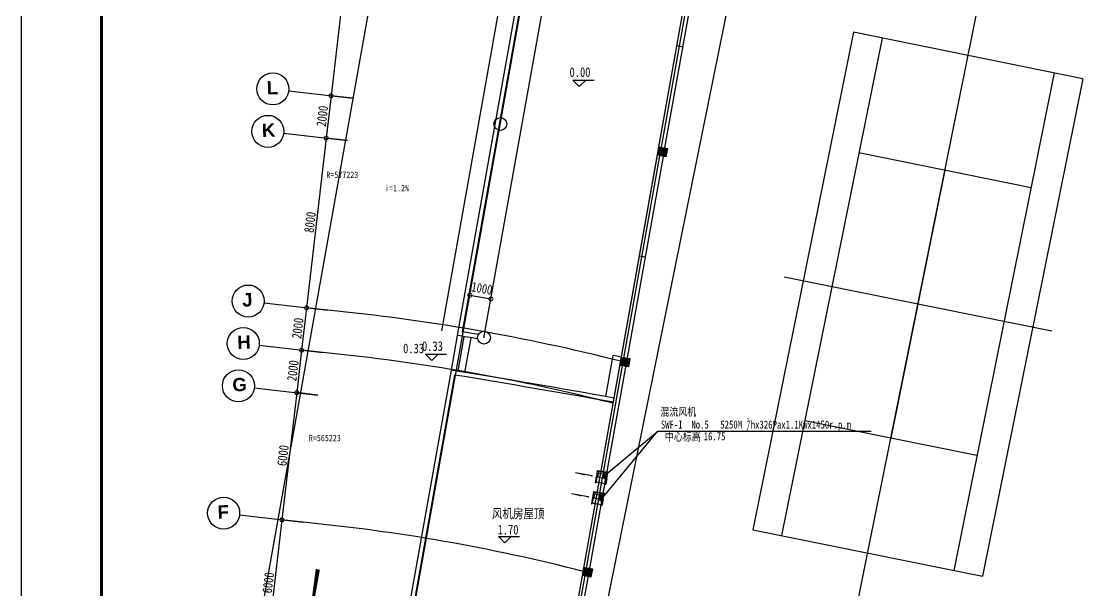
# Model space of a CAD drawing. Extents: x 24221263 to 48466785, y 43033036 to 86624613.
# Drawn here: x 24221263 to 24271526, y 43108279 to 43134933 of the extents above; entities that cross this region are included whole.
import ezdxf

# ---------------------------------------------------------------- set-up
doc = ezdxf.new("R2010")
doc.units = 0
doc.header["$MEASUREMENT"] = 0
doc.linetypes.add('DASHDOT', pattern=[1, 0.5, -0.25, 0, -0.25])
doc.layers.get('0').update_dxf_attribs({"linetype": 'CONTINUOUS'})
doc.layers.get('DEFPOINTS').update_dxf_attribs({"linetype": 'CONTINUOUS'})
for name, color, linetype in [('AC-FK', 4, 'CONTINUOUS'), ('AC-W', 7, 'CONTINUOUS'), ('FRAME', 7, 'CONTINUOUS'), ('场地', 5, 'CONTINUOUS'), ('楼控', 1, 'CONTINUOUS')]:
    doc.layers.add(name, color=color, linetype=linetype)
doc.styles.add('Q1', font='SimSun.ttf', dxfattribs={"width": 0.8, "height": 450})
doc.styles.add('Q200', font='SimSun.ttf', dxfattribs={"width": 0.8, "height": 450})
doc.styles.add('T-SG-01$0$Arial', font='ARIALBD.TTF')
doc.dimstyles.new('Q2', dxfattribs={"dimscale": 150, "dimtxt": 2.5, "dimasz": 2.5, "dimexe": 0, "dimexo": 0, "dimgap": 0.5, "dimtad": 1, "dimdec": 4, "dimdsep": 46, "dimtxsty": 'Q200', "dimblk1": 'DOTSMALL', "dimblk2": 'DOTSMALL', "dimsah": 1, "dimcen": 2.5, "dimadec": 0, "dimazin": 0, "dimtfac": 1, "dimtdec": 3, "dimtmove": 2, "dimatfit": 3, "dimldrblk": 'DOTSMALL', "dimfxl": 1, "dimtolj": 1, "dimtzin": 10, "dimarcsym": 0})

# ---------------------------------------------------------------- blocks, each defined once
blk = doc.blocks.new('_DOTSMALL')
at = {"color": 0, "linetype": 'ByBlock', "const_width": 0.5}
blk.add_lwpolyline([(-0.0625, 0, 1), (0.0625, 0, 1)], format="xyb", close=True, dxfattribs=at)
blk = doc.blocks.new('*D133')
at = {"color": 0, "linetype": 'ByBlock'}
for p, q in [((24236920, 43141390), (24235768, 43131456)), ((24237913, 43141275), (24236920, 43141390)), ((24236761, 43131341), (24235768, 43131456))]:
    blk.add_line(p, q, dxfattribs=at)
at = {"layer": 'DEFPOINTS', "color": 0, "linetype": 'ByBlock'}
for p in [(24237913, 43141275), (24235768, 43131456), (24236761, 43131341)]:
    blk.add_point(p, dxfattribs=at)
at = {"color": 0, "linetype": 'ByBlock', "xscale": 375, "yscale": 375, "zscale": 375}
for p, rotation in [((24236920, 43141390), 83.38686714512491), ((24235768, 43131456), 263.3868671451249)]:
    blk.add_blockref('_DOTSMALL', p, dxfattribs=dict(at, rotation=rotation))
at = {"color": 0, "linetype": 'ByBlock', "insert": (24236046, 43136458), "char_height": 450, "attachment_point": 5, "rotation": 83.3869, "style": 'Q200'}
blk.add_mtext('\\A1;10000', dxfattribs=at)
blk = doc.blocks.new('*D134')
at = {"color": 0, "linetype": 'ByBlock'}
for p, q in [((24235768, 43131456), (24235538, 43129470)), ((24236761, 43131341), (24235768, 43131456)), ((24236531, 43129355), (24235538, 43129470))]:
    blk.add_line(p, q, dxfattribs=at)
at = {"layer": 'DEFPOINTS', "color": 0, "linetype": 'ByBlock'}
for p in [(24236761, 43131341), (24235538, 43129470), (24236531, 43129355)]:
    blk.add_point(p, dxfattribs=at)
at = {"color": 0, "linetype": 'ByBlock', "xscale": 375, "yscale": 375, "zscale": 375}
for p, rotation in [((24235768, 43131456), 83.38489562033357), ((24235538, 43129470), 263.3848956203336)]:
    blk.add_blockref('_DOTSMALL', p, dxfattribs=dict(at, rotation=rotation))
at = {"color": 0, "linetype": 'ByBlock', "insert": (24235355, 43130498), "char_height": 450, "attachment_point": 5, "rotation": 83.3849, "style": 'Q200'}
blk.add_mtext('\\A1;2000', dxfattribs=at)
blk = doc.blocks.new('*D135')
at = {"color": 0, "linetype": 'ByBlock'}
for p, q in [((24235538, 43129470), (24234616, 43121523)), ((24236531, 43129355), (24235538, 43129470)), ((24235610, 43121408), (24234616, 43121523))]:
    blk.add_line(p, q, dxfattribs=at)
at = {"layer": 'DEFPOINTS', "color": 0, "linetype": 'ByBlock'}
for p in [(24236531, 43129355), (24234616, 43121523), (24235610, 43121408)]:
    blk.add_point(p, dxfattribs=at)
at = {"color": 0, "linetype": 'ByBlock', "xscale": 375, "yscale": 375, "zscale": 375}
for p, rotation in [((24235538, 43129470), 83.38797624756806), ((24234616, 43121523), 263.3879762475681)]:
    blk.add_blockref('_DOTSMALL', p, dxfattribs=dict(at, rotation=rotation))
at = {"color": 0, "linetype": 'ByBlock', "insert": (24234779, 43125531), "char_height": 450, "attachment_point": 5, "rotation": 83.388, "style": 'Q200'}
blk.add_mtext('\\A1;8000', dxfattribs=at)
blk = doc.blocks.new('*D136')
at = {"color": 0, "linetype": 'ByBlock'}
for p, q in [((24234616, 43121523), (24234386, 43119536)), ((24235610, 43121408), (24234616, 43121523)), ((24235379, 43119421), (24234386, 43119536))]:
    blk.add_line(p, q, dxfattribs=at)
at = {"layer": 'DEFPOINTS', "color": 0, "linetype": 'ByBlock'}
for p in [(24235610, 43121408), (24234386, 43119536), (24235379, 43119421)]:
    blk.add_point(p, dxfattribs=at)
at = {"color": 0, "linetype": 'ByBlock', "xscale": 375, "yscale": 375, "zscale": 375}
for p, rotation in [((24234616, 43121523), 83.38331441852743), ((24234386, 43119536), 263.3833144185274)]:
    blk.add_blockref('_DOTSMALL', p, dxfattribs=dict(at, rotation=rotation))
at = {"color": 0, "linetype": 'ByBlock', "insert": (24234203, 43120564), "char_height": 450, "attachment_point": 5, "rotation": 83.3833, "style": 'Q200'}
blk.add_mtext('\\A1;2000', dxfattribs=at)
blk = doc.blocks.new('*D137')
at = {"color": 0, "linetype": 'ByBlock'}
for p, q in [((24234386, 43119536), (24234156, 43117550)), ((24235379, 43119421), (24234386, 43119536)), ((24235149, 43117434), (24234156, 43117550))]:
    blk.add_line(p, q, dxfattribs=at)
at = {"layer": 'DEFPOINTS', "color": 0, "linetype": 'ByBlock'}
for p in [(24235379, 43119421), (24234156, 43117550), (24235149, 43117434)]:
    blk.add_point(p, dxfattribs=at)
at = {"color": 0, "linetype": 'ByBlock', "xscale": 375, "yscale": 375, "zscale": 375}
for p, rotation in [((24234386, 43119536), 83.38551375160773), ((24234156, 43117550), 263.3855137516077)]:
    blk.add_blockref('_DOTSMALL', p, dxfattribs=dict(at, rotation=rotation))
at = {"color": 0, "linetype": 'ByBlock', "insert": (24233973, 43118577), "char_height": 450, "attachment_point": 5, "rotation": 83.3855, "style": 'Q200'}
blk.add_mtext('\\A1;2000', dxfattribs=at)
blk = doc.blocks.new('*D138')
at = {"color": 0, "linetype": 'ByBlock'}
for p, q in [((24234156, 43117550), (24233465, 43111589)), ((24235149, 43117434), (24234156, 43117550)), ((24234458, 43111474), (24233465, 43111589))]:
    blk.add_line(p, q, dxfattribs=at)
at = {"layer": 'DEFPOINTS', "color": 0, "linetype": 'ByBlock'}
for p in [(24235149, 43117434), (24233465, 43111589), (24234458, 43111474)]:
    blk.add_point(p, dxfattribs=at)
at = {"color": 0, "linetype": 'ByBlock', "xscale": 375, "yscale": 375, "zscale": 375}
for p, rotation in [((24234156, 43117550), 83.38673745628788), ((24233465, 43111589), 263.3867374562878)]:
    blk.add_blockref('_DOTSMALL', p, dxfattribs=dict(at, rotation=rotation))
at = {"color": 0, "linetype": 'ByBlock', "insert": (24233512, 43114604), "char_height": 450, "attachment_point": 5, "rotation": 83.3867, "style": 'Q200'}
blk.add_mtext('\\A1;6000', dxfattribs=at)
blk = doc.blocks.new('*D139')
at = {"color": 0, "linetype": 'ByBlock'}
for p, q in [((24233465, 43111589), (24232774, 43105629)), ((24234458, 43111474), (24233465, 43111589)), ((24233767, 43105514), (24232774, 43105629))]:
    blk.add_line(p, q, dxfattribs=at)
at = {"layer": 'DEFPOINTS', "color": 0, "linetype": 'ByBlock'}
for p in [(24234458, 43111474), (24232774, 43105629), (24233767, 43105514)]:
    blk.add_point(p, dxfattribs=at)
at = {"color": 0, "linetype": 'ByBlock', "xscale": 375, "yscale": 375, "zscale": 375}
for p, rotation in [((24233465, 43111589), 83.38694707575284), ((24232774, 43105629), 263.3869470757529)]:
    blk.add_blockref('_DOTSMALL', p, dxfattribs=dict(at, rotation=rotation))
at = {"color": 0, "linetype": 'ByBlock', "insert": (24232821, 43108644), "char_height": 450, "attachment_point": 5, "rotation": 83.3869, "style": 'Q200'}
blk.add_mtext('\\A1;6000', dxfattribs=at)
blk = doc.blocks.new('*D147')
at = {"color": 0, "linetype": 'ByBlock'}
for p, q in [((24241943, 43120297), (24242266, 43122112)), ((24242266, 43122112), (24243251, 43121937)), ((24242927, 43120122), (24243251, 43121937))]:
    blk.add_line(p, q, dxfattribs=at)
at = {"layer": 'DEFPOINTS', "color": 0, "linetype": 'ByBlock'}
for p in [(24243251, 43121937), (24241943, 43120297), (24242927, 43120122)]:
    blk.add_point(p, dxfattribs=at)
at = {"color": 0, "linetype": 'ByBlock', "xscale": 375, "yscale": 375, "zscale": 375}
for p, rotation in [((24242266, 43122112), 169.8879804355611), ((24243251, 43121937), 349.8879804355611)]:
    blk.add_blockref('_DOTSMALL', p, dxfattribs=dict(at, rotation=rotation))
at = {"color": 0, "linetype": 'ByBlock', "insert": (24242831, 43122431), "char_height": 450, "attachment_point": 5, "rotation": 349.888, "style": 'Q200'}
blk.add_mtext('\\A1;1000', dxfattribs=at)
blk = doc.blocks.new('*X126')
at = {"color": 0, "linetype": 'Continuous'}
for p, q in [((612, 1156), (625, 1152)), ((612, 1130), (625, 1127)), ((612, 1104), (625, 1101)), ((612, 1078), (625, 1075)), ((612, 1052), (625, 1049))]:
    blk.add_line(p, q, dxfattribs=at)
blk = doc.blocks.new('*X125')
at = {"color": 0, "linetype": 'Continuous'}
for p, q in [((619, 1180), (633, 1176)), ((636, 1201), (649, 1198)), ((653, 1223), (666, 1219)), ((669, 1244), (682, 1241)), ((686, 1266), (699, 1262)), ((703, 1287), (715, 1284))]:
    blk.add_line(p, q, dxfattribs=at)
blk = doc.blocks.new('*X124')
at = {"color": 0, "linetype": 'Continuous'}
for p, q in [((619, 1180), (633, 1176)), ((636, 1201), (649, 1198)), ((653, 1223), (666, 1219)), ((669, 1244), (682, 1241)), ((686, 1266), (699, 1262)), ((703, 1287), (715, 1284))]:
    blk.add_line(p, q, dxfattribs=at)
blk = doc.blocks.new('*X123')
at = {"color": 0, "linetype": 'Continuous'}
for p, q in [((697, 1046), (693, 1061)), ((703, 1046), (701, 1053))]:
    blk.add_line(p, q, dxfattribs=at)
blk = doc.blocks.new('*X122')
at = {"color": 0, "linetype": 'Continuous'}
for p, q in [((693, 1217), (676, 1233)), ((693, 1181), (676, 1198)), ((693, 1146), (676, 1162)), ((693, 1111), (676, 1127)), ((693, 1075), (676, 1092))]:
    blk.add_line(p, q, dxfattribs=at)
blk = doc.blocks.new('*X127')
at = {"color": 0, "linetype": 'Continuous'}
for p, q in [((857, 1370), (851, 1376)), ((875, 1370), (858, 1387))]:
    blk.add_line(p, q, dxfattribs=at)
blk = doc.blocks.new('*X118')
at = {"color": 0}
for p, q in [((596, 1480), (623, 1507)), ((632, 1480), (658, 1507)), ((667, 1480), (693, 1507)), ((702, 1480), (729, 1507)), ((738, 1480), (764, 1507)), ((773, 1480), (799, 1507)), ((809, 1480), (835, 1507)), ((844, 1480), (870, 1507)), ((879, 1480), (906, 1507)), ((915, 1480), (941, 1507)), ((950, 1480), (976, 1507)), ((985, 1480), (1012, 1507)), ((1021, 1480), (1047, 1507)), ((1056, 1480), (1082, 1507)), ((1091, 1480), (1118, 1507)), ((1127, 1480), (1153, 1507)), ((1162, 1480), (1188, 1507)), ((1197, 1480), (1224, 1507)), ((1233, 1480), (1259, 1507)), ((1268, 1480), (1294, 1507)), ((1304, 1480), (1330, 1507)), ((1339, 1480), (1365, 1507)), ((1374, 1480), (1398, 1504))]:
    blk.add_line(p, q, dxfattribs=at)
blk = doc.blocks.new('*X119')
at = {"color": 0}
blk.add_line((605, 1534), (604, 1535), dxfattribs=at)
blk = doc.blocks.new('*X120')
at = {"color": 0}
blk.add_line((605, 1534), (604, 1535), dxfattribs=at)
blk = doc.blocks.new('*X121')
at = {"color": 0}
blk.add_line((605, 1534), (604, 1535), dxfattribs=at)
blk = doc.blocks.new('*X128')
at = {"color": 0, "linetype": 'Continuous'}
for p, q in [((912, 1563), (905, 1569)), ((912, 1545), (905, 1552)), ((912, 1527), (905, 1534)), ((912, 1510), (905, 1516)), ((925, 1479), (905, 1499)), ((939, 1482), (935, 1487)), ((953, 1487), (947, 1492)), ((966, 1491), (961, 1497)), ((979, 1496), (974, 1501)), ((993, 1500), (987, 1505)), ((1006, 1504), (1000, 1510)), ((1019, 1509), (1014, 1514)), ((1032, 1513), (1027, 1519))]:
    blk.add_line(p, q, dxfattribs=at)

msp = doc.modelspace()

# ---------------------------------------------------------------- linework, layer by layer
at = {"layer": 'AC-FK'}
for p, q in [((24247976.72412, 43113649.74518), (24247206.97823, 43113789.17071)), ((24247801.15072, 43112665.27884), (24247031.40482, 43112804.70437))]:
    msp.add_line(p, q, dxfattribs=at)
for points in [[(24247206.97823, 43113789.17071, 0, 80, 0), (24247653.41629, 43113708.83153, 80, 80, 0)], [(24247031.40482, 43112804.70437, 0, 80, 0), (24247477.84289, 43112724.36519, 80, 80, 0)]]:
    msp.add_lwpolyline(points, format="xyseb", dxfattribs=at)
at = {"layer": 'AC-W', "color": 7, "ltscale": 1500}
for p, q in [((24232215.30344, 43105624.41262), (24240140.68981, 43150063.27928)), ((24239060.77466, 43104138.62935), (24247031.9544, 43148834.26651)), ((24246435.6287, 43102773.36322), (24254415.45217, 43147517.46712)), ((24257022.21051, 43090885.99528), (24267953.22348, 43144941.85024)), ((24240953.49922, 43120447.05696), (24244465.34254, 43140138.50538)), ((24242927.05902, 43120121.85513), (24246438.74526, 43139812.42277))]:
    msp.add_line(p, q, dxfattribs=at)
at = {"layer": 'AC-W', "color": 7}
for p, q in [((24246425.8467, 43146859.63406), (24241676.16981, 43120227.46143)), ((24246623.1906, 43146827.04612), (24241908.65287, 43120391.9042)), ((24251123.45369, 43129058.7227), (24253994.07636, 43145154.74783)), ((24251241.58966, 43129037.65391), (24254112.21021, 43145133.66714)), ((24251399.10428, 43129009.56219), (24254269.7154, 43145105.52254)), ((24247093.64707, 43132182.11531), (24248082.40692, 43132182.11531)), ((24247093.64707, 43132182.11531), (24247393.64707, 43131882.11531)), ((24247693.64707, 43132182.11531), (24247393.64707, 43131882.11531)), ((24233781.39106, 43131686.70401), (24236761.43321, 43131341.23513)), ((24233551.07847, 43129700.00924), (24236531.12063, 43129354.54036)), ((24251053.14658, 43128664.95003), (24251123.5315, 43129058.70879)), ((24251123.5315, 43129058.70879), (24251517.29026, 43128988.32386)), ((24251517.29026, 43128988.32386), (24251446.90534, 43128594.5651)), ((24246540.98189, 43103364.09485), (24251053.22439, 43128664.93612)), ((24246659.11784, 43103343.02598), (24251171.36035, 43128643.86733)), ((24246693.72866, 43102625.79363), (24251328.87497, 43128615.77561)), ((24251446.90534, 43128594.5651), (24251053.14658, 43128664.95003)), ((24232629.82813, 43121753.23015), (24235609.87028, 43121407.76127)), ((24241676.16981, 43120227.46143), (24241387.03301, 43118606.22665)), ((24241991.19905, 43120171.27798), (24241702.06225, 43118550.04321)), ((24232399.43008, 43119766.54529), (24235379.47224, 43119421.07641)), ((24242306.22829, 43120115.09454), (24242017.09148, 43118493.85977)), ((24240182.45437, 43119346.84251), (24241171.21422, 43119346.84251)), ((24240182.45437, 43119346.84251), (24240482.45437, 43119046.84251)), ((24240782.45437, 43119346.84251), (24240482.45437, 43119046.84251)), ((24248631.54203, 43117364.44008), (24248973.90995, 43119284.14998)), ((24249297.41405, 43118820.28633), (24249367.79898, 43119214.04509)), ((24249367.79898, 43119214.04509), (24249761.55774, 43119143.66017)), ((24249691.17282, 43118749.90141), (24249297.41405, 43118820.28633)), ((24249297.49186, 43118820.27242), (24249332.60652, 43119017.16572)), ((24249761.55774, 43119143.66017), (24249691.17282, 43118749.90141)), ((24241386.44701, 43118602.94085), (24238936.96594, 43104868.32179)), ((24241548.69594, 43118373.57001), (24239134.34456, 43104835.92858)), ((24232169.1175, 43117779.85052), (24235149.15965, 43117434.38164)), ((24231478.17974, 43111819.7662), (24234458.2219, 43111474.29732)), ((24243601.70059, 43110807.50375), (24244590.46044, 43110807.50375)), ((24243601.70059, 43110807.50375), (24243901.70059, 43110507.50375)), ((24244201.70059, 43110807.50375), (24243901.70059, 43110507.50375)), ((24247541.68153, 43108975.62262), (24247612.06645, 43109369.38138)), ((24247612.06645, 43109369.38138), (24248005.82522, 43109298.99646)), ((24248005.82522, 43109298.99646), (24247935.44029, 43108905.2377)), ((24247935.44029, 43108905.2377), (24247541.68153, 43108975.62262))]:
    msp.add_line(p, q, dxfattribs=at)
msp.add_lwpolyline([(24241091.72253, 43147461.73528, 0, 0, 0), (24235144.06101, 43109270.28603, 200, 0, 0), (24234536.51954, 43105369.1075, 0, 0, 0)], format="xyseb", dxfattribs=at)
for centre, radius in [((24233036.38052, 43131773.07123), 750), ((24232806.06793, 43129786.37646), 750), ((24243696.31569, 43130130.8246), 300), ((24231884.81759, 43121839.59737), 750), ((24231654.41955, 43119852.91251), 750), ((24242927.17394, 43120122.49948), 300), ((24231424.10696, 43117866.21774), 750), ((24230733.1692, 43111906.13342), 750)]:
    msp.add_circle(centre, radius, dxfattribs=at)
at = {"layer": 'AC-W', "color": 7, "ltscale": 1500}
for centre, radius, start, end in [((24197694.4464, 42783364.48404), 367112.7838, 71.7717542052, 83.5847479185), ((24226809.90594, 43030311.78729), 91520.03171, 75.7533953255, 84.4823532852), ((24226717.69507, 43029596.52825), 90241.20948, 75.716854703, 84.4920105737), ((24226342.25662, 43026684.33099), 85177.50487, 75.5639998126, 84.5324036603)]:
    msp.add_arc(centre, radius, start, end, dxfattribs=at)
at = {"layer": 'AC-W', "color": 7}
for radius, start, end in [(584222.67138, 79.86052032532, 79.88798043542), (574222.67138, 79.86004211167, 79.88798043542), (569122.67138, 80.5707080443, 80.6682270118), (569322.67138, 80.5707496245, 80.647823381), (569422.67138, 79.8879804354, 79.9282287691), (567472.67138, 79.8879804354, 80.6704958202), (567272.67138, 79.8879804354, 80.65056945)]:
    msp.add_arc((24149392.33084, 42558636.58887), radius, start, end, dxfattribs=at)
for points in [[(24251123.5315, 43129058.70879), (24251517.29026, 43128988.32386), (24251053.14658, 43128664.95003), (24251446.90534, 43128594.5651)], [(24249367.79898, 43119214.04509), (24249761.55774, 43119143.66017), (24249297.41405, 43118820.28633), (24249691.17282, 43118749.90141)], [(24247612.06645, 43109369.38138), (24248005.82522, 43109298.99646), (24247541.68153, 43108975.62262), (24247935.44029, 43108905.2377)]]:
    msp.add_solid(points, dxfattribs=at)
at = {"layer": 'FRAME'}
msp.add_lwpolyline([(24221262.63462, 43033036.28865), (24221262.63462, 43159186.28865), (24399612.63462, 43159186.28865), (24399612.63462, 43033036.28865)], close=True, dxfattribs=at)
at = {"layer": 'FRAME', "const_width": 135}
msp.add_lwpolyline([(24225012.63462, 43034536.28865), (24225012.63462, 43157686.28865), (24398112.63462, 43157686.28865), (24398112.63462, 43034536.28865)], close=True, dxfattribs=at)
at = {"layer": '场地', "color": 7}
for p, q in [((24256042.43056, 43144060.32545), (24247916.02019, 43103873.74243)), ((24260230.31409, 43134424.0879), (24255518.97813, 43111125.67136)), ((24270982.67545, 43132249.77762), (24260230.31409, 43134424.0879)), ((24261573.13406, 43134152.54687), (24256861.7981, 43110854.13033)), ((24269639.85548, 43132521.31865), (24264928.51952, 43109222.9021)), ((24270982.67545, 43132249.77762), (24266271.33949, 43108951.36107)), ((24268552.70034, 43127145.13797), (24260485.97892, 43128776.36619)), ((24264519.33963, 43127960.75208), (24261982.31395, 43115414.6969)), ((24269518.95358, 43120420.20268), (24256982.7, 43122955.2463)), ((24266015.67466, 43114599.08278), (24257948.95324, 43116230.31101)), ((24255518.97813, 43111125.67136), (24266271.33949, 43108951.36107))]:
    msp.add_line(p, q, dxfattribs=at)
at = {"layer": '楼控'}
for p, q in [((24248355.35044, 43112461.48812), (24251057.73172, 43115731.81451)), ((24248457.13591, 43113577.50776), (24251057.73172, 43115731.81451)), ((24261059.95898, 43115731.81451), (24251057.73172, 43115731.81451)), ((24248236.48593, 43113875.58565), (24248190.8614, 43113615.46202)), ((24248236.19972, 43113874.45892), (24248241.45311, 43113904.41059)), ((24248720.74307, 43113790.64908), (24248236.39998, 43113875.60072)), ((24248723.39566, 43113805.77254), (24248239.05257, 43113890.72419)), ((24248241.45311, 43113904.41059), (24248253.17221, 43113902.35511)), ((24248253.17221, 43113902.35511), (24248255.06411, 43113892.20002)), ((24248255.06411, 43113892.20002), (24248260.52558, 43113888.43546)), ((24248260.52558, 43113888.43546), (24248260.27416, 43113887.00201)), ((24248462.13573, 43113856.47607), (24248461.3054, 43113851.74202)), ((24248462.13573, 43113856.47607), (24248461.3054, 43113851.74202)), ((24248498.74064, 43113850.05573), (24248462.13573, 43113856.47607)), ((24248498.74064, 43113850.05573), (24248462.13573, 43113856.47607)), ((24248497.91031, 43113845.32168), (24248498.74064, 43113850.05573)), ((24248497.91031, 43113845.32168), (24248498.74064, 43113850.05573)), ((24248679.14326, 43113529.81953), (24248722.36812, 43113776.26163)), ((24248708.33033, 43113809.89248), (24248708.07891, 43113808.45904)), ((24248715.93478, 43113811.36534), (24248708.33033, 43113809.89248)), ((24248724.03921, 43113809.44167), (24248714.95606, 43113807.06044)), ((24248721.64732, 43113822.99328), (24248715.93478, 43113811.36534)), ((24248725.58164, 43113818.23566), (24248718.51959, 43113816.38428)), ((24248730.31238, 43113821.71896), (24248721.64732, 43113822.99328)), ((24248722.35943, 43113776.37601), (24248730.31238, 43113821.71896)), ((24248725.46061, 43113788.89021), (24248725.46061, 43113788.89021)), ((24248190.8614, 43113615.46202), (24248139.93168, 43113325.09146)), ((24248139.93168, 43113325.09146), (24248150.48795, 43113323.23994)), ((24248150.48795, 43113323.23994), (24248201.41766, 43113613.6105)), ((24248201.41766, 43113613.6105), (24248154.73209, 43113347.43749)), ((24248154.73209, 43113347.43749), (24248178.48369, 43113343.27156)), ((24248178.48369, 43113343.27156), (24248225.16926, 43113609.44457)), ((24248596.51722, 43113276.18581), (24248182.18379, 43113348.85807)), ((24248229.68698, 43113340.52622), (24248221.76979, 43113341.91486)), ((24248546.37496, 43113284.98054), (24248554.29216, 43113283.5919)), ((24248595.45619, 43113270.13642), (24248642.14176, 43113536.30943)), ((24248621.84685, 43113265.50762), (24248595.45619, 43113270.13642)), ((24248642.14176, 43113536.30943), (24248596.51722, 43113276.18581)), ((24248617.60271, 43113241.31007), (24248668.53242, 43113531.68063)), ((24248628.15897, 43113239.45855), (24248617.60271, 43113241.31007)), ((24248668.53242, 43113531.68063), (24248621.84685, 43113265.50762)), ((24248679.17596, 43113529.8138), (24248628.24624, 43113239.44324)), ((24248015.28799, 43112630.99568), (24247964.35827, 43112340.62512)), ((24247974.91454, 43112338.7736), (24248025.84426, 43112629.14416)), ((24248025.84426, 43112629.14416), (24247979.15868, 43112362.97114)), ((24248002.91028, 43112358.80522), (24248049.59585, 43112624.97823)), ((24248060.91253, 43112891.1193), (24248015.28799, 43112630.99568)), ((24248060.62631, 43112889.99258), (24248065.8797, 43112919.94425)), ((24248545.16967, 43112806.18274), (24248060.82658, 43112891.13438)), ((24248547.82226, 43112821.3062), (24248063.47917, 43112906.25785)), ((24248065.8797, 43112919.94425), (24248077.5988, 43112917.88877)), ((24248077.5988, 43112917.88877), (24248079.4907, 43112907.73368)), ((24248079.4907, 43112907.73368), (24248084.95218, 43112903.96912)), ((24248084.95218, 43112903.96912), (24248084.70076, 43112902.53567)), ((24248286.56232, 43112872.00973), (24248285.73199, 43112867.27568)), ((24248286.56232, 43112872.00973), (24248285.73199, 43112867.27568)), ((24248323.16724, 43112865.58939), (24248286.56232, 43112872.00973)), ((24248323.16724, 43112865.58939), (24248286.56232, 43112872.00973)), ((24248322.33691, 43112860.85534), (24248323.16724, 43112865.58939)), ((24248322.33691, 43112860.85534), (24248323.16724, 43112865.58939)), ((24248503.56985, 43112545.35319), (24248546.79471, 43112791.79529)), ((24248532.75692, 43112825.42614), (24248532.5055, 43112823.99269)), ((24248540.36137, 43112826.899), (24248532.75692, 43112825.42614)), ((24248548.46581, 43112824.97533), (24248539.38265, 43112822.5941)), ((24248546.07392, 43112838.52694), (24248540.36137, 43112826.899)), ((24248550.00823, 43112833.76932), (24248542.94619, 43112831.91794)), ((24248554.73898, 43112837.25262), (24248546.07392, 43112838.52694)), ((24248546.78602, 43112791.90967), (24248554.73898, 43112837.25262)), ((24248549.88721, 43112804.42387), (24248549.88721, 43112804.42387)), ((24247964.35827, 43112340.62512), (24247974.91454, 43112338.7736)), ((24247979.15868, 43112362.97114), (24248002.91028, 43112358.80522)), ((24248420.94382, 43112291.71947), (24248006.61038, 43112364.39173)), ((24248054.11358, 43112356.05987), (24248046.19638, 43112357.44852)), ((24248370.80155, 43112300.5142), (24248378.71875, 43112299.12556)), ((24248419.88278, 43112285.67008), (24248466.56835, 43112551.84309)), ((24248446.27345, 43112281.04127), (24248419.88278, 43112285.67008)), ((24248466.56835, 43112551.84309), (24248420.94382, 43112291.71947)), ((24248442.0293, 43112256.84373), (24248492.95902, 43112547.21429)), ((24248452.58557, 43112254.9922), (24248442.0293, 43112256.84373)), ((24248492.95902, 43112547.21429), (24248446.27345, 43112281.04127)), ((24248503.60255, 43112545.34746), (24248452.67283, 43112254.9769))]:
    msp.add_line(p, q, dxfattribs=at)
at = {"layer": '楼控', "linetype": 'DASHDOT'}
for p, q in [((24248291.14592, 43113597.87256), (24248177.66606, 43113617.77642)), ((24248190.8614, 43113615.46202), (24248679.08869, 43113529.82911)), ((24248562.96977, 43113550.19585), (24248694.92309, 43113527.05182)), ((24248115.57251, 43112613.40621), (24248002.09266, 43112633.31008)), ((24248015.28799, 43112630.99568), (24248503.51528, 43112545.36276)), ((24248387.39636, 43112565.72951), (24248519.34968, 43112542.58548))]:
    msp.add_line(p, q, dxfattribs=at)
at = {"layer": '楼控', "linetype": 'Continuous'}
for p, q in [((24248271.30674, 43113772.23914), (24248242.22825, 43113606.45111)), ((24248271.30674, 43113772.23914), (24248242.22825, 43113606.45111)), ((24248291.6428, 43113768.67229), (24248271.30674, 43113772.23914)), ((24248291.6428, 43113768.67229), (24248271.30674, 43113772.23914)), ((24248564.15644, 43113720.93561), (24248272.33392, 43113772.11999)), ((24248564.15644, 43113720.93561), (24248272.33392, 43113772.11999)), ((24248307.99439, 43113861.89919), (24248291.6428, 43113768.67229)), ((24248307.99439, 43113861.89919), (24248291.6428, 43113768.67229)), ((24248535.06371, 43113555.06638), (24248564.15644, 43113720.93561)), ((24248535.0669, 43113555.08458), (24248564.15644, 43113720.93561)), ((24248557.62371, 43113722.08142), (24248596.7665, 43113811.24984)), ((24248557.62371, 43113722.08142), (24248596.7665, 43113811.24984)), ((24248562.51803, 43113550.25477), (24248589.96458, 43113706.73847)), ((24248562.51803, 43113550.25477), (24248589.96458, 43113706.73847)), ((24248589.55062, 43113698.40277), (24248611.92546, 43113700.48426)), ((24248589.55062, 43113698.40277), (24248611.92546, 43113700.48426)), ((24248589.96458, 43113706.73847), (24248614.57743, 43113709.6286)), ((24248589.96458, 43113706.73847), (24248614.57743, 43113709.6286)), ((24248627.14468, 43113672.78625), (24248606.1091, 43113552.85407)), ((24248627.14468, 43113672.78625), (24248606.1091, 43113552.85407)), ((24248611.92546, 43113700.48426), (24248658.79972, 43113615.17606)), ((24248611.92546, 43113700.48426), (24248658.79972, 43113615.17606)), ((24248614.24329, 43113541.1999), (24248634.94108, 43113659.20619)), ((24248614.24329, 43113541.1999), (24248634.94108, 43113659.20619)), ((24248614.57743, 43113709.6286), (24248667.3788, 43113616.28444)), ((24248614.57743, 43113709.6286), (24248667.3788, 43113616.28444)), ((24248616.3687, 43113708.10549), (24248663.80654, 43113763.44797)), ((24248616.3687, 43113708.10549), (24248663.80654, 43113763.44797)), ((24248631.94234, 43113806.212), (24248703.4685, 43113768.80002)), ((24248631.94234, 43113806.212), (24248704.55975, 43113768.22923)), ((24248634.94108, 43113659.20619), (24248634.94108, 43113659.20619)), ((24248634.94108, 43113659.20619), (24248634.94108, 43113659.20619)), ((24248645.15275, 43113803.89495), (24248702.62861, 43113773.68396)), ((24248645.15275, 43113803.89495), (24248705.23093, 43113772.31611)), ((24248688.59792, 43113737.47832), (24248659.42117, 43113630.88547)), ((24248688.59792, 43113737.47832), (24248659.42117, 43113630.88547)), ((24248663.80654, 43113763.44797), (24248688.59792, 43113737.47832)), ((24248663.80654, 43113763.44797), (24248688.59792, 43113737.47832)), ((24248726.19956, 43113821.7587), (24248718.59767, 43113778.41728)), ((24248720.25264, 43113787.85294), (24248719.30037, 43113782.42364)), ((24248594.53129, 43113544.65792), (24248598.90427, 43113558.20082)), ((24248594.53129, 43113544.65792), (24248598.90427, 43113558.20082)), ((24248615.98361, 43113551.12212), (24248597.65653, 43113554.33661)), ((24248615.98361, 43113551.12212), (24248597.65653, 43113554.33661)), ((24248598.90427, 43113558.20082), (24248602.85408, 43113557.50804)), ((24248598.90427, 43113558.20082), (24248602.85408, 43113557.50804)), ((24248602.85408, 43113557.50804), (24248605.12928, 43113561.77533)), ((24248602.85408, 43113557.50804), (24248605.12928, 43113561.77533)), ((24248605.12928, 43113561.77533), (24248607.59791, 43113561.34234)), ((24248605.12928, 43113561.77533), (24248607.59791, 43113561.34234)), ((24248644.93673, 43113536.13764), (24248658.79972, 43113615.17606)), ((24248644.93673, 43113536.13764), (24248658.79972, 43113615.17606)), ((24248667.3788, 43113616.28444), (24248653.07116, 43113534.71089)), ((24248667.3788, 43113616.28444), (24248653.07116, 43113534.71089)), ((24248095.73333, 43112787.7728), (24248066.65484, 43112621.98477)), ((24248095.73333, 43112787.7728), (24248066.65484, 43112621.98477)), ((24248116.0694, 43112784.20595), (24248095.73333, 43112787.7728)), ((24248116.0694, 43112784.20595), (24248095.73333, 43112787.7728)), ((24248388.58303, 43112736.46927), (24248096.76052, 43112787.65365)), ((24248388.58303, 43112736.46927), (24248096.76052, 43112787.65365)), ((24248132.42098, 43112877.43285), (24248116.0694, 43112784.20595)), ((24248132.42098, 43112877.43285), (24248116.0694, 43112784.20595)), ((24248359.4903, 43112570.60004), (24248388.58303, 43112736.46927)), ((24248359.49349, 43112570.61824), (24248388.58303, 43112736.46927)), ((24248382.0503, 43112737.61508), (24248421.19309, 43112826.7835)), ((24248382.0503, 43112737.61508), (24248421.19309, 43112826.7835)), ((24248386.94463, 43112565.78843), (24248414.39118, 43112722.27213)), ((24248386.94463, 43112565.78843), (24248414.39118, 43112722.27213)), ((24248413.97722, 43112713.93643), (24248436.35206, 43112716.01791)), ((24248413.97722, 43112713.93643), (24248436.35206, 43112716.01791)), ((24248414.39118, 43112722.27213), (24248439.00402, 43112725.16226)), ((24248414.39118, 43112722.27213), (24248439.00402, 43112725.16226)), ((24248451.57127, 43112688.31991), (24248430.5357, 43112568.38772)), ((24248451.57127, 43112688.31991), (24248430.5357, 43112568.38772)), ((24248436.35206, 43112716.01791), (24248483.22632, 43112630.70972)), ((24248436.35206, 43112716.01791), (24248483.22632, 43112630.70972)), ((24248438.66989, 43112556.73356), (24248459.36767, 43112674.73985)), ((24248438.66989, 43112556.73356), (24248459.36767, 43112674.73985)), ((24248439.00402, 43112725.16226), (24248491.80539, 43112631.8181)), ((24248439.00402, 43112725.16226), (24248491.80539, 43112631.8181)), ((24248440.79529, 43112723.63914), (24248488.23313, 43112778.98163)), ((24248440.79529, 43112723.63914), (24248488.23313, 43112778.98163)), ((24248456.36893, 43112821.74565), (24248527.89509, 43112784.33367)), ((24248456.36893, 43112821.74565), (24248528.98635, 43112783.76289)), ((24248459.36767, 43112674.73985), (24248459.36767, 43112674.73985)), ((24248459.36767, 43112674.73985), (24248459.36767, 43112674.73985)), ((24248469.36333, 43112551.67129), (24248483.22632, 43112630.70972)), ((24248469.36333, 43112551.67129), (24248483.22632, 43112630.70972)), ((24248469.57935, 43112819.42861), (24248527.05521, 43112789.21762)), ((24248469.57935, 43112819.42861), (24248529.65752, 43112787.84976)), ((24248491.80539, 43112631.8181), (24248477.49775, 43112550.24455)), ((24248491.80539, 43112631.8181), (24248477.49775, 43112550.24455)), ((24248513.02451, 43112753.01198), (24248483.84776, 43112646.41913)), ((24248513.02451, 43112753.01198), (24248483.84776, 43112646.41913)), ((24248488.23313, 43112778.98163), (24248513.02451, 43112753.01198)), ((24248488.23313, 43112778.98163), (24248513.02451, 43112753.01198)), ((24248550.62616, 43112837.29235), (24248543.02426, 43112793.95094)), ((24248544.67924, 43112803.3866), (24248543.72696, 43112797.95729)), ((24248418.95788, 43112560.19158), (24248423.33087, 43112573.73448)), ((24248418.95788, 43112560.19158), (24248423.33087, 43112573.73448)), ((24248440.4102, 43112566.65578), (24248422.08312, 43112569.87027)), ((24248440.4102, 43112566.65578), (24248422.08312, 43112569.87027)), ((24248423.33087, 43112573.73448), (24248427.28067, 43112573.0417)), ((24248423.33087, 43112573.73448), (24248427.28067, 43112573.0417)), ((24248427.28067, 43112573.0417), (24248429.55588, 43112577.30899)), ((24248427.28067, 43112573.0417), (24248429.55588, 43112577.30899)), ((24248429.55588, 43112577.30899), (24248432.0245, 43112576.876)), ((24248429.55588, 43112577.30899), (24248432.0245, 43112576.876))]:
    msp.add_line(p, q, dxfattribs=at)
at = {"layer": '楼控', "linetype": 'Continuous', "extrusion": (0, 0, -1)}
for centre, major_axis, start_param, end_param in [((24248699.31786, 43113783.75127), (-13.49348, 2.3667), 4.8526607193, 4.9164344139), ((24248699.31786, 43113783.75127), (-13.49348, 2.3667), 4.8526607193, 4.9164344139), ((24248709.54831, 43113780.0045), (-9.04936, 1.58722), 3.1415926536, 5.0363078164), ((24248523.74445, 43112799.28493), (-13.49348, 2.3667), 4.8526607193, 4.9164344139), ((24248523.74445, 43112799.28493), (-13.49348, 2.3667), 4.8526607193, 4.9164344139), ((24248533.97491, 43112795.53816), (-9.04936, 1.58722), 3.1415926536, 5.0363078164)]:
    msp.add_ellipse(centre, major_axis=major_axis, ratio=0.9551020408, start_param=start_param, end_param=end_param, dxfattribs=at)
at = {"layer": '楼控', "linetype": 'DASHDOT', "extrusion": (0, 0, -1)}
for centre in [(24248710.29362, 43113778.4923), (24248534.72021, 43112794.02596)]:
    msp.add_ellipse(centre, major_axis=(-12.06581, 2.11629), ratio=0.9551020408, start_param=3.1415926536, end_param=5.0342109846, dxfattribs=at)
at = {"layer": '楼控', "color": 0, "linetype": 'ByBlock'}
for p in [(24247976.72412, 43113649.74518), (24247801.15072, 43112665.27884)]:
    msp.add_point(p, dxfattribs=at)

# ---------------------------------------------------------------- block references
at = {"layer": '楼控', "xscale": -0.6125, "yscale": 0.585, "zscale": 0.6125, "rotation": 350.0517636776518}
for name, p in [('*X118', (24248931.38116, 43112874.50033)), ('*X119', (24248931.38116, 43112874.50033)), ('*X120', (24248931.38116, 43112874.50033)), ('*X121', (24248931.38116, 43112874.50033)), ('*X118', (24248755.80775, 43111890.03399)), ('*X119', (24248755.80775, 43111890.03399)), ('*X120', (24248755.80775, 43111890.03399)), ('*X121', (24248755.80775, 43111890.03399))]:
    msp.add_blockref(name, p, dxfattribs=at)
at = {"layer": '楼控', "linetype": 'Continuous', "xscale": -0.6125, "yscale": 0.585, "zscale": 0.6125, "rotation": 350.0517636776518}
for name, p in [('*X127', (24248631.12571, 43113008.22515)), ('*X125', (24248918.18583, 43112876.81473)), ('*X124', (24248918.18583, 43112876.81473)), ('*X124', (24248918.18583, 43112876.81473)), ('*X125', (24248918.18583, 43112876.81473)), ('*X122', (24248918.18583, 43112876.81473)), ('*X122', (24248918.18583, 43112876.81473)), ('*X128', (24249117.1498, 43112816.97538)), ('*X123', (24248918.18583, 43112876.81473)), ('*X123', (24248918.18583, 43112876.81473)), ('*X126', (24248918.18583, 43112876.81473)), ('*X126', (24248918.18583, 43112876.81473)), ('*X127', (24248455.55231, 43112023.75881)), ('*X125', (24248742.61242, 43111892.34839)), ('*X124', (24248742.61242, 43111892.34839)), ('*X124', (24248742.61242, 43111892.34839)), ('*X125', (24248742.61242, 43111892.34839)), ('*X122', (24248742.61242, 43111892.34839)), ('*X122', (24248742.61242, 43111892.34839)), ('*X128', (24248941.57639, 43111832.50904)), ('*X126', (24248742.61242, 43111892.34839)), ('*X126', (24248742.61242, 43111892.34839)), ('*X123', (24248742.61242, 43111892.34839)), ('*X123', (24248742.61242, 43111892.34839))]:
    msp.add_blockref(name, p, dxfattribs=at)

# ---------------------------------------------------------------- texts
at = {"layer": 'AC-W', "color": 7, "width": 0.8}
for s, height, style, p in [('0.00', 450, 'Q1', (24246935.08183, 43132336.8187)), ('R=577223', 300, 'Q200', (24235541.05609, 43127603.73257)), ('i=1.2%', 300, 'Q1', (24238290.46402, 43126976.06375)), ('0.33', 450, 'Q1', (24239140.13109, 43119396.06414)), ('0.33', 450, 'Q1', (24240023.88913, 43119501.54591)), ('R=565223', 300, 'Q200', (24234722.58891, 43115274.85237)), ('风机房屋顶', 450, 'Q1', (24243300.13589, 43111661.69811)), ('1.70', 450, 'Q1', (24243562.37347, 43110904.94119))]:
    msp.add_text(s, height=height, dxfattribs=dict(at, style=style)).set_placement(p)
at = {"layer": 'AC-W', "color": 7, "style": 'T-SG-01$0$Arial'}
for s, p in [('L', (24232762.40266, 43131509.32386)), ('K', (24232532.09007, 43129522.62909)), ('J', (24231610.83972, 43121575.85001)), ('H', (24231380.44168, 43119589.16514)), ('G', (24231150.1291, 43117602.47037)), ('F', (24230459.19134, 43111642.38606))]:
    msp.add_text(s, height=625, rotation=2.018664101, dxfattribs=at).set_placement(p)
at = {"layer": '楼控', "color": 7, "style": 'Q1', "width": 0.8}
for s, height, p in [('混流风机', 375, (24251187.64347, 43116463.31364)), ('SWF-I  No.5', 375, (24251212.61756, 43115864.70008)), ('5250M /hx326Pax1.1Kwx1450r.p.m', 375, (24253995.75009, 43115864.70008)), ('3', 187.5, (24255230.10661, 43116170.75039)), ('中心标高', 375, (24251401.88492, 43115291.41746)), ('16.75', 375, (24253218.01676, 43115316.78013))]:
    msp.add_text(s, height=height, dxfattribs=at).set_placement(p)

# ---------------------------------------------------------------- dimensions: what is measured, and where the dimension line sits
at = {"layer": 'AC-W', "color": 7}
for p1, p2, distance, picture, middle in [((24237912.99616, 43141274.70898), (24236761.34776, 43131341.24503), -1000.08604, '*D133', (24236045.73618, 43136457.70121)), ((24236761.43321, 43131341.23513), (24236531.03517, 43129354.55026), -1000.17207, '*D134', (24235354.71811, 43130497.67124)), ((24236531.03517, 43129354.55026), (24235609.87028, 43121407.76127), -1000.08603, '*D135', (24234779.01406, 43125530.85497)), ((24241942.59265, 43120297.42839), (24242927.05902, 43120121.85513), 1843.46157, '*D147', (24242830.91235, 43122430.56005)), ((24235609.87028, 43121407.76127), (24235379.41741, 43119421.08276), -1000.08602, '*D136', (24234203.21737, 43120564.22629)), ((24235379.47224, 43119421.07641), (24235149.09563, 43117434.38906), -1000.10283, '*D137', (24233972.83501, 43118577.48937)), ((24235149.15965, 43117434.38164), (24234458.15712, 43111474.30483), -999.93479, '*D138', (24233512.37319, 43114604.05294)), ((24234458.2219, 43111474.29732), (24233767.24117, 43105514.21799), -999.95675, '*D139', (24232821.42398, 43108643.96517))]:
    dim = msp.add_aligned_dim(p1=p1, p2=p2, distance=distance, dimstyle='Q2', dxfattribs=at)
    dim.commit()
    dim.dimension.update_dxf_attribs({"geometry": picture, "text_midpoint": middle})

doc.saveas('drawing.dxf')
